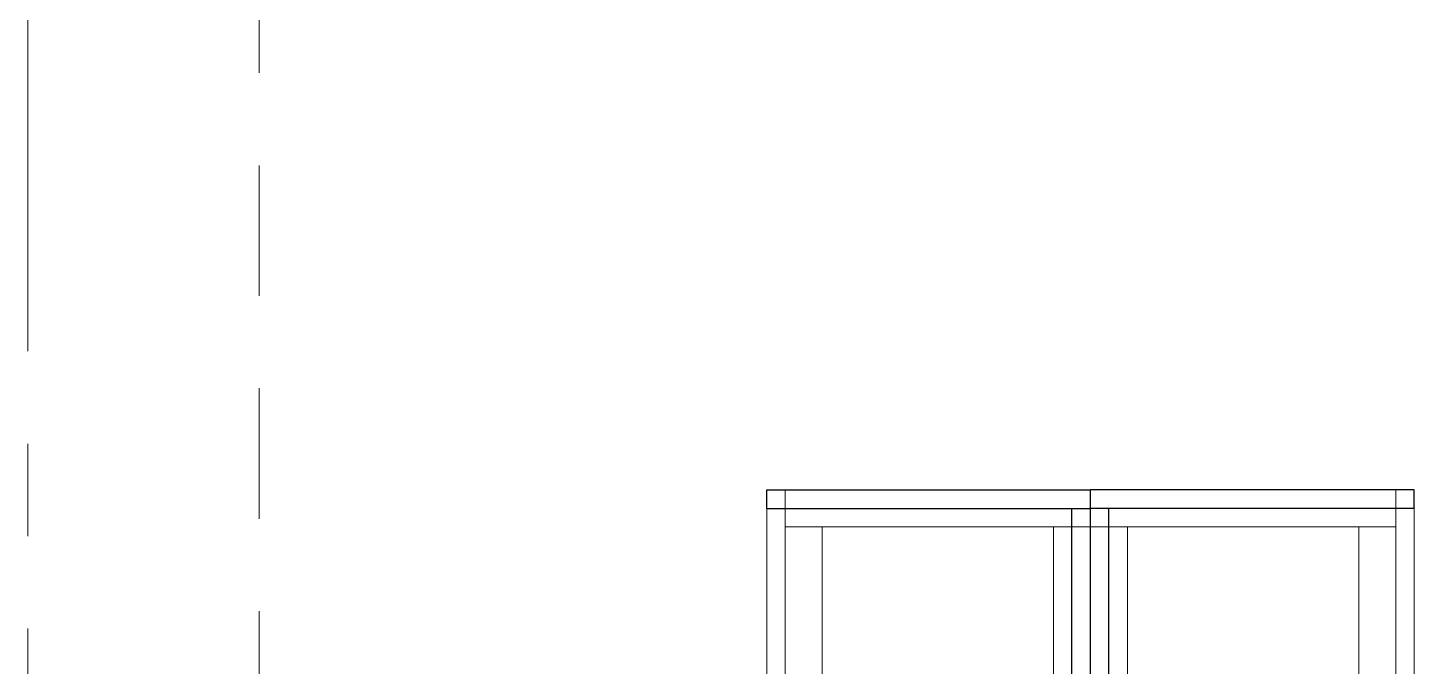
# Model space of a CAD drawing. Header units: inches. Extents: x -38 to 5698, y -33 to 92.
# Drawn here: x 115.82 to 117.319, y 36.309 to 37 of the extents above; entities that cross this region are included whole.
import ezdxf

# ---------------------------------------------------------------- set-up
doc = ezdxf.new("R2010")
doc.units = ezdxf.units.IN
doc.header["$MEASUREMENT"] = 0
doc.set_wipeout_variables(frame=1)
for name, pattern in [('Hidden Line', [0.195611, 0.141111, -0.0545]), ('Punto & Raya', [0.65, 0.5, -0.075, 0, -0.075]), ('Wipeout_Contour', [1, 0, -1])]:
    doc.linetypes.add(name, pattern=pattern)
for name, color, linetype in [('02 _ ARQ _ ALB _ Ejes Generales', 7, 'Continuous'), ('08 _ STR _ EXT _ 09 Vigas', 7, 'Continuous'), ('Interior - Mobiliario', 7, 'Continuous')]:
    doc.layers.add(name, color=color, linetype=linetype)

msp = doc.modelspace()

# ---------------------------------------------------------------- linework, layer by layer
at = {"layer": '02 _ ARQ _ ALB _ Ejes Generales', "color": 252, "linetype": 'Punto & Raya', "lineweight": 13}
msp.add_line((115.82, 3.05), (115.82, 44.9), dxfattribs=at)
at = {"layer": '08 _ STR _ EXT _ 09 Vigas', "color": 251, "linetype": 'Hidden Line', "lineweight": 13}
msp.add_line((116.07, 30.2), (116.07, 39.4), dxfattribs=at)
at = {"layer": 'Interior - Mobiliario', "color": 175, "linetype": 'Continuous', "lineweight": 13}
for p, q in [((116.9488, 36.48), (116.6388, 36.48)), ((116.6388, 36.48), (116.6388, 35.02)), ((116.9488, 35.02), (116.9488, 36.48)), ((116.9888, 36.48), (117.2988, 36.48)), ((116.9888, 35.02), (116.9888, 36.48)), ((117.2988, 36.48), (117.2988, 35.02)), ((116.6788, 36.46), (116.6388, 36.46)), ((116.6388, 36.46), (116.6388, 35.04)), ((116.9288, 36.46), (116.6788, 36.46)), ((116.6788, 35.04), (116.6788, 36.46)), ((116.9288, 36.46), (116.9288, 35.04)), ((117.0088, 36.46), (117.2588, 36.46)), ((117.0088, 36.46), (117.0088, 35.04)), ((117.2588, 36.46), (117.2988, 36.46)), ((117.2588, 35.04), (117.2588, 36.46)), ((117.2988, 36.46), (117.2988, 35.04))]:
    msp.add_line(p, q, dxfattribs=at)

# ---------------------------------------------------------------- next in the draw order: wipeouts: each hides what was drawn before it
at = {"color": 254, "linetype": 'Wipeout_Contour', "lineweight": 0, "ltscale": 3317.236782}
msp.add_wipeout([(116.9888, 36.48), (116.9688, 36.48), (116.9688, 35.02), (116.9888, 35.02)], dxfattribs=at).dxf.layer = 'Interior - Mobiliario'

# ---------------------------------------------------------------- next in the draw order: linework, layer by layer
at = {"layer": 'Interior - Mobiliario', "color": 175, "linetype": 'Continuous', "lineweight": 30}
for p, q in [((116.9688, 35.02), (116.9688, 36.48)), ((116.9888, 36.48), (116.9688, 36.48)), ((116.9888, 35.02), (116.9888, 36.48))]:
    msp.add_line(p, q, dxfattribs=at)
at = {"layer": 'Interior - Mobiliario', "color": 175, "linetype": 'Continuous', "lineweight": 13}
for p, q in [((116.9688, 36.48), (116.9888, 36.48)), ((116.9688, 35.02), (116.9688, 36.48)), ((116.9888, 36.48), (116.9888, 35.02)), ((116.9688, 36.46), (117.0088, 36.46)), ((116.9688, 35.04), (116.9688, 36.46))]:
    msp.add_line(p, q, dxfattribs=at)

# ---------------------------------------------------------------- next in the draw order: wipeouts: each hides what was drawn before it
at = {"color": 254, "linetype": 'Wipeout_Contour', "lineweight": 0, "ltscale": 3318.023836}
msp.add_wipeout([(117.3188, 36.5), (116.9688, 36.5), (116.9688, 36.48), (117.3188, 36.48)], dxfattribs=at).dxf.layer = 'Interior - Mobiliario'

# ---------------------------------------------------------------- next in the draw order: linework, layer by layer
at = {"layer": 'Interior - Mobiliario', "color": 175, "linetype": 'Continuous', "lineweight": 30}
for p, q in [((116.9688, 36.48), (116.9688, 36.5)), ((117.3188, 36.5), (116.9688, 36.5)), ((117.3188, 36.48), (117.3188, 36.5)), ((117.3188, 36.48), (116.9688, 36.48))]:
    msp.add_line(p, q, dxfattribs=at)
at = {"layer": 'Interior - Mobiliario', "color": 175, "linetype": 'Continuous', "lineweight": 13}
for p, q in [((116.9688, 36.5), (117.3188, 36.5)), ((116.9688, 36.48), (116.9688, 36.5)), ((116.9688, 36.5), (117.2988, 36.5)), ((116.9688, 36.46), (116.9688, 36.5)), ((117.3188, 36.5), (116.9688, 36.5)), ((116.9688, 36.5), (116.9688, 35)), ((117.2988, 36.5), (117.2988, 36.46)), ((117.3188, 36.5), (117.3188, 36.48)), ((117.3188, 35), (117.3188, 36.5)), ((117.3188, 36.48), (116.9688, 36.48)), ((116.9688, 36.48), (117.3188, 36.48)), ((116.9688, 35.02), (116.9688, 36.48)), ((116.9888, 36.48), (117.3188, 36.48)), ((116.9888, 35.02), (116.9888, 36.48)), ((116.9888, 36.48), (117.2988, 36.48)), ((116.9888, 35.02), (116.9888, 36.48)), ((116.9888, 36.48), (117.2988, 36.48)), ((116.9888, 35.02), (116.9888, 36.48)), ((117.2988, 36.48), (117.2988, 35.02)), ((117.2988, 36.48), (117.2988, 35.02)), ((117.2988, 36.48), (117.2988, 36.121)), ((117.3188, 36.48), (117.2988, 36.48)), ((117.3188, 36.48), (117.3188, 35.02)), ((117.3188, 36.48), (117.3188, 35.02)), ((117.3188, 36.48), (117.3188, 36.121))]:
    msp.add_line(p, q, dxfattribs=at)

# ---------------------------------------------------------------- next in the draw order: wipeouts: each hides what was drawn before it
at = {"color": 254, "linetype": 'Wipeout_Contour', "lineweight": 0, "ltscale": 3317.156856}
msp.add_wipeout([(116.9488, 36.48), (116.9488, 35.02), (116.9688, 35.02), (116.9688, 36.48)], dxfattribs=at).dxf.layer = 'Interior - Mobiliario'

# ---------------------------------------------------------------- next in the draw order: linework, layer by layer
at = {"layer": 'Interior - Mobiliario', "color": 175, "linetype": 'Continuous', "lineweight": 30}
for p, q in [((116.9488, 36.48), (116.9688, 36.48)), ((116.9488, 35.02), (116.9488, 36.48)), ((116.9688, 35.02), (116.9688, 36.48))]:
    msp.add_line(p, q, dxfattribs=at)
at = {"layer": 'Interior - Mobiliario', "color": 175, "linetype": 'Continuous', "lineweight": 13}
for p, q in [((116.9688, 36.48), (116.9488, 36.48)), ((116.9488, 36.48), (116.9488, 35.02)), ((116.9688, 35.02), (116.9688, 36.48)), ((116.9688, 36.46), (116.9288, 36.46)), ((116.9688, 35.04), (116.9688, 36.46))]:
    msp.add_line(p, q, dxfattribs=at)

# ---------------------------------------------------------------- next in the draw order: wipeouts: each hides what was drawn before it
at = {"color": 254, "linetype": 'Wipeout_Contour', "lineweight": 0, "ltscale": 3316.625192}
msp.add_wipeout([(116.6188, 36.5), (116.6188, 36.48), (116.9688, 36.48), (116.9688, 36.5)], dxfattribs=at).dxf.layer = 'Interior - Mobiliario'

# ---------------------------------------------------------------- next in the draw order: linework, layer by layer
at = {"layer": 'Interior - Mobiliario', "color": 175, "linetype": 'Continuous', "lineweight": 30}
for p, q in [((116.6188, 36.5), (116.9688, 36.5)), ((116.6188, 36.48), (116.6188, 36.5)), ((116.9688, 36.48), (116.9688, 36.5)), ((116.6188, 36.48), (116.9688, 36.48))]:
    msp.add_line(p, q, dxfattribs=at)
at = {"layer": 'Interior - Mobiliario', "color": 175, "linetype": 'Continuous', "lineweight": 13}
for p, q in [((116.9688, 36.5), (116.6188, 36.5)), ((116.6188, 36.5), (116.6188, 36.48)), ((116.6188, 36.5), (116.9688, 36.5)), ((116.6188, 35), (116.6188, 36.5)), ((116.9688, 36.5), (116.6388, 36.5)), ((116.6388, 36.5), (116.6388, 36.46)), ((116.9688, 36.48), (116.9688, 36.5)), ((116.9688, 36.46), (116.9688, 36.5)), ((116.9688, 36.5), (116.9688, 35)), ((116.6188, 36.48), (116.9688, 36.48)), ((116.9688, 36.48), (116.6188, 36.48)), ((116.6188, 36.48), (116.6188, 35.02)), ((116.9488, 36.48), (116.6188, 36.48)), ((116.6188, 36.48), (116.6188, 35.02)), ((116.6188, 36.48), (116.6188, 36.121)), ((116.6188, 36.48), (116.6388, 36.48)), ((116.9488, 36.48), (116.6388, 36.48)), ((116.6388, 36.48), (116.6388, 35.02)), ((116.9488, 36.48), (116.6388, 36.48)), ((116.6388, 36.48), (116.6388, 35.02)), ((116.6388, 36.48), (116.6388, 36.121)), ((116.9488, 35.02), (116.9488, 36.48)), ((116.9488, 35.02), (116.9488, 36.48)), ((116.9488, 35.02), (116.9488, 36.48)), ((116.9688, 35.02), (116.9688, 36.48))]:
    msp.add_line(p, q, dxfattribs=at)

doc.saveas('drawing.dxf')
